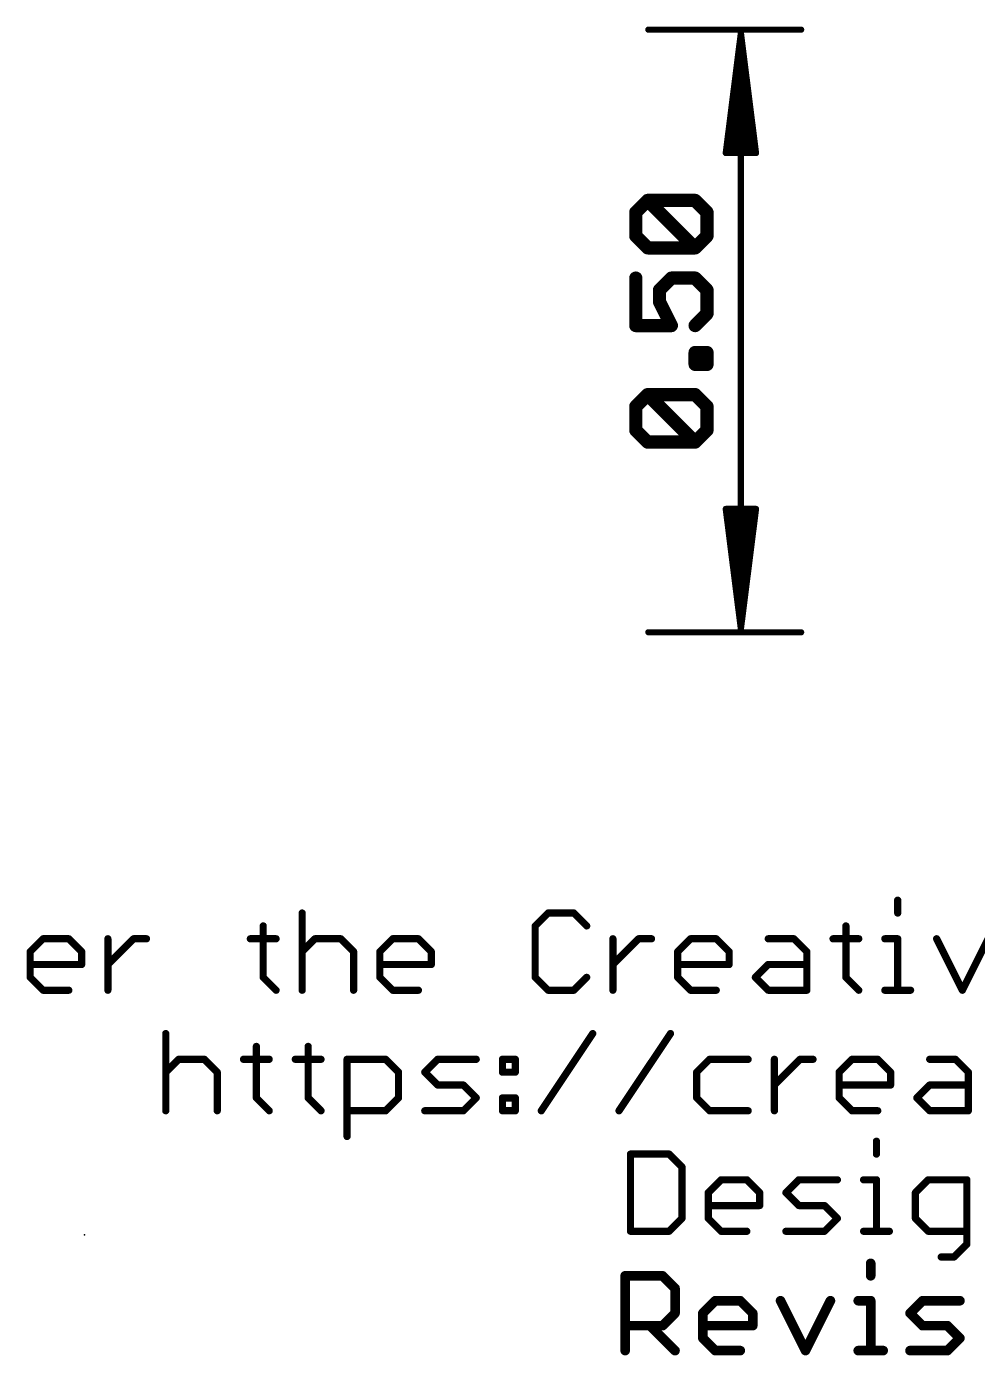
# Model space of a CAD drawing. Extents: x -42 to 65, y -18 to 21.
# Drawn here: x -22.67 to -2.64, y -15.24 to 12.76 of the extents above; entities that cross this region are included whole.
import ezdxf

# ---------------------------------------------------------------- set-up
doc = ezdxf.new("R2010")
doc.units = 0
for name, color, linetype in [('23', 53, 'CONTINUOUS'), ('47', 253, 'CONTINUOUS'), ('51', 53, 'CONTINUOUS')]:
    doc.layers.add(name, color=color, linetype=linetype)

msp = doc.modelspace()

# ---------------------------------------------------------------- linework, layer by layer
at = {"layer": '23'}
msp.add_point((-21.4516, -12.7), dxfattribs=at)
at = {"layer": '47'}
for points, const_width in [([(-6.35, 12.7), (-9.57, 12.7)], 0.13), ([(-7.62, 12.635), (-7.9392, 10.1)], 0.13), ([(-7.62, 12.635), (-7.88, 10.1)], 0.13), ([(-7.62, 12.635), (-7.75, 10.1)], 0.13), ([(-7.62, 0.065), (-7.62, 12.635)], 0.13), ([(-7.3008, 10.1), (-7.62, 12.635)], 0.13), ([(-7.49, 10.1), (-7.62, 12.635)], 0.13), ([(-7.36, 10.1), (-7.62, 12.635)], 0.13), ([(-7.9392, 10.1), (-7.3008, 10.1)], 0.13), ([(-9.8341, 8.8511), (-9.5841, 9.1011)], 0.2794), ([(-9.8341, 8.3512), (-9.8341, 8.8511)], 0.2794), ([(-9.5841, 9.1011), (-8.5842, 9.1011)], 0.2794), ([(-8.5842, 8.1012), (-9.5841, 9.1011)], 0.2794), ([(-8.5842, 9.1011), (-8.3342, 8.8511)], 0.2794), ([(-8.3342, 8.8511), (-8.3342, 8.3512)], 0.2794), ([(-9.5841, 8.1012), (-9.8341, 8.3512)], 0.2794), ([(-8.3342, 8.3512), (-8.5842, 8.1012)], 0.2794), ([(-8.5842, 8.1012), (-9.5841, 8.1012)], 0.2794), ([(-9.8341, 7.464), (-9.8341, 6.464)], 0.2794), ([(-9.3341, 7.214), (-9.0841, 7.464)], 0.2794), ([(-9.0841, 7.464), (-8.5842, 7.464)], 0.2794), ([(-8.5842, 7.464), (-8.3342, 7.214)], 0.2794), ([(-9.3341, 6.964), (-9.3341, 7.214)], 0.2794), ([(-8.3342, 7.214), (-8.3342, 6.714)], 0.2794), ([(-9.0841, 6.464), (-9.3341, 6.964)], 0.2794), ([(-8.3342, 6.714), (-8.5842, 6.464)], 0.2794), ([(-9.8341, 6.464), (-9.0841, 6.464)], 0.2794), ([(-8.5842, 5.6455), (-8.5842, 5.8954)], 0.2794), ([(-8.5842, 5.8954), (-8.3342, 5.8954)], 0.2794), ([(-8.3342, 5.8954), (-8.3342, 5.6455)], 0.2794), ([(-8.3342, 5.6455), (-8.5842, 5.6455)], 0.2794), ([(-9.8341, 4.7583), (-9.5841, 5.0082)], 0.2794), ([(-9.5841, 5.0082), (-8.5842, 5.0082)], 0.2794), ([(-8.5842, 4.0083), (-9.5841, 5.0082)], 0.2794), ([(-8.5842, 5.0082), (-8.3342, 4.7583)], 0.2794), ([(-9.8341, 4.2583), (-9.8341, 4.7583)], 0.2794), ([(-8.3342, 4.7583), (-8.3342, 4.2583)], 0.2794), ([(-9.5841, 4.0083), (-9.8341, 4.2583)], 0.2794), ([(-8.3342, 4.2583), (-8.5842, 4.0083)], 0.2794), ([(-8.5842, 4.0083), (-9.5841, 4.0083)], 0.2794), ([(-7.62, 0.065), (-7.9392, 2.6)], 0.13), ([(-7.9392, 2.6), (-7.3008, 2.6)], 0.13), ([(-7.62, 0.065), (-7.88, 2.6)], 0.13), ([(-7.62, 0.065), (-7.75, 2.6)], 0.13), ([(-7.3008, 2.6), (-7.62, 0.065)], 0.13), ([(-7.49, 2.6), (-7.62, 0.065)], 0.13), ([(-7.36, 2.6), (-7.62, 0.065)], 0.13), ([(-6.35, 0), (-9.57, 0)], 0.13)]:
    msp.add_lwpolyline(points, dxfattribs=dict(at, const_width=const_width))
for points, const_width in [([(-9.57, 12.7325, 1), (-9.57, 12.6675)], 0.065), ([(-7.5875, 12.635, 1), (-7.6525, 12.635)], 0.065), ([(-7.5878, 12.6391, 1), (-7.6522, 12.6309)], 0.065), ([(-7.5875, 12.6333, 1), (-7.6525, 12.6367)], 0.065), ([(-7.5875, 12.6367, 1), (-7.6525, 12.6333)], 0.065), ([(-7.5877, 12.6383, 1), (-7.6523, 12.6317)], 0.065), ([(-7.5877, 12.6317, 1), (-7.6523, 12.6383)], 0.065), ([(-7.5878, 12.6309, 1), (-7.6522, 12.6391)], 0.065), ([(-6.35, 12.6675, 1), (-6.35, 12.7325)], 0.065), ([(-7.9715, 10.1041, 1), (-7.907, 10.0959)], 0.065), ([(-7.9392, 10.1325, 1), (-7.9392, 10.0675)], 0.065), ([(-7.9123, 10.1033, 1), (-7.8477, 10.0967)], 0.065), ([(-7.7825, 10.1017, 1), (-7.7175, 10.0983)], 0.065), ([(-7.5225, 10.0983, 1), (-7.4575, 10.1017)], 0.065), ([(-7.3923, 10.0967, 1), (-7.3277, 10.1033)], 0.065), ([(-7.333, 10.0959, 1), (-7.2685, 10.1041)], 0.065), ([(-7.3008, 10.0675, 1), (-7.3008, 10.1325)], 0.065), ([(-9.7642, 8.8511, 1), (-9.9039, 8.8511)], 0.1397), ([(-9.8835, 8.9005, 1), (-9.7847, 8.8017)], 0.1397), ([(-9.5841, 9.171, 1), (-9.5841, 9.0313)], 0.1397), ([(-9.5347, 9.1505, 1), (-9.6335, 9.0517)], 0.1397), ([(-9.5347, 9.0517, 1), (-9.6335, 9.1505)], 0.1397), ([(-8.5348, 9.1505, 1), (-8.6336, 9.0517)], 0.1397), ([(-8.5842, 9.0313, 1), (-8.5842, 9.171)], 0.1397), ([(-8.2644, 8.8511, 1), (-8.4041, 8.8511)], 0.1397), ([(-8.3836, 8.8017, 1), (-8.2848, 8.9005)], 0.1397), ([(-9.7847, 8.4006, 1), (-9.8835, 8.3018)], 0.1397), ([(-9.9039, 8.3512, 1), (-9.7642, 8.3512)], 0.1397), ([(-8.4041, 8.3512, 1), (-8.2644, 8.3512)], 0.1397), ([(-8.2848, 8.3018, 1), (-8.3836, 8.4006)], 0.1397), ([(-9.5841, 8.1711, 1), (-9.5841, 8.0313)], 0.1397), ([(-9.6335, 8.0518, 1), (-9.5347, 8.1506)], 0.1397), ([(-8.6336, 8.1506, 1), (-8.5348, 8.0518)], 0.1397), ([(-8.6336, 8.0518, 1), (-8.5348, 8.1506)], 0.1397), ([(-8.5842, 8.0313, 1), (-8.5842, 8.1711)], 0.1397), ([(-9.7642, 7.464, 1), (-9.9039, 7.464)], 0.1397), ([(-9.0841, 7.5338, 1), (-9.0841, 7.3941)], 0.1397), ([(-9.0347, 7.4146, 1), (-9.1335, 7.5134)], 0.1397), ([(-8.5348, 7.5134, 1), (-8.6336, 7.4146)], 0.1397), ([(-8.5842, 7.3941, 1), (-8.5842, 7.5338)], 0.1397), ([(-9.2643, 7.214, 1), (-9.404, 7.214)], 0.1397), ([(-9.3835, 7.2634, 1), (-9.2847, 7.1646)], 0.1397), ([(-8.2644, 7.214, 1), (-8.4041, 7.214)], 0.1397), ([(-8.3836, 7.1646, 1), (-8.2848, 7.2634)], 0.1397), ([(-9.404, 6.964, 1), (-9.2643, 6.964)], 0.1397), ([(-9.2716, 6.9952, 1), (-9.3966, 6.9328)], 0.1397), ([(-8.4041, 6.714, 1), (-8.2644, 6.714)], 0.1397), ([(-8.2848, 6.6646, 1), (-8.3836, 6.7634)], 0.1397), ([(-9.8341, 6.5339, 1), (-9.8341, 6.3942)], 0.1397), ([(-9.9039, 6.464, 1), (-9.7642, 6.464)], 0.1397), ([(-9.1466, 6.4328, 1), (-9.0217, 6.4953)], 0.1397), ([(-9.0841, 6.3942, 1), (-9.0841, 6.5339)], 0.1397), ([(-8.6336, 6.5134, 1), (-8.5348, 6.4147)], 0.1397), ([(-8.5842, 5.9653, 1), (-8.5842, 5.8256)], 0.1397), ([(-8.5143, 5.8954, 1), (-8.654, 5.8954)], 0.1397), ([(-8.2644, 5.8954, 1), (-8.4041, 5.8954)], 0.1397), ([(-8.3342, 5.8256, 1), (-8.3342, 5.9653)], 0.1397), ([(-8.5842, 5.7153, 1), (-8.5842, 5.5756)], 0.1397), ([(-8.654, 5.6455, 1), (-8.5143, 5.6455)], 0.1397), ([(-8.4041, 5.6455, 1), (-8.2644, 5.6455)], 0.1397), ([(-8.3342, 5.5756, 1), (-8.3342, 5.7153)], 0.1397), ([(-9.5841, 5.0781, 1), (-9.5841, 4.9384)], 0.1397), ([(-9.5347, 5.0576, 1), (-9.6335, 4.9588)], 0.1397), ([(-9.5347, 4.9588, 1), (-9.6335, 5.0576)], 0.1397), ([(-8.5348, 5.0576, 1), (-8.6336, 4.9588)], 0.1397), ([(-8.5842, 4.9384, 1), (-8.5842, 5.0781)], 0.1397), ([(-9.7642, 4.7583, 1), (-9.9039, 4.7583)], 0.1397), ([(-9.8835, 4.8076, 1), (-9.7847, 4.7089)], 0.1397), ([(-8.2644, 4.7583, 1), (-8.4041, 4.7583)], 0.1397), ([(-8.3836, 4.7089, 1), (-8.2848, 4.8076)], 0.1397), ([(-9.7847, 4.3077, 1), (-9.8835, 4.2089)], 0.1397), ([(-9.9039, 4.2583, 1), (-9.7642, 4.2583)], 0.1397), ([(-8.4041, 4.2583, 1), (-8.2644, 4.2583)], 0.1397), ([(-8.2848, 4.2089, 1), (-8.3836, 4.3077)], 0.1397), ([(-9.5841, 4.0782, 1), (-9.5841, 3.9385)], 0.1397), ([(-9.6335, 3.9589, 1), (-9.5347, 4.0577)], 0.1397), ([(-8.6336, 4.0577, 1), (-8.5348, 3.9589)], 0.1397), ([(-8.6336, 3.9589, 1), (-8.5348, 4.0577)], 0.1397), ([(-8.5842, 3.9385, 1), (-8.5842, 4.0782)], 0.1397), ([(-7.907, 2.6041, 1), (-7.9715, 2.5959)], 0.065), ([(-7.9392, 2.6325, 1), (-7.9392, 2.5675)], 0.065), ([(-7.8477, 2.6033, 1), (-7.9123, 2.5967)], 0.065), ([(-7.7175, 2.6017, 1), (-7.7825, 2.5983)], 0.065), ([(-7.4575, 2.5983, 1), (-7.5225, 2.6017)], 0.065), ([(-7.3277, 2.5967, 1), (-7.3923, 2.6033)], 0.065), ([(-7.2685, 2.5959, 1), (-7.333, 2.6041)], 0.065), ([(-7.3008, 2.5675, 1), (-7.3008, 2.6325)], 0.065), ([(-9.57, 0.0325, 1), (-9.57, -0.0325)], 0.065), ([(-7.6522, 0.0691, 1), (-7.5878, 0.0609)], 0.065), ([(-7.6523, 0.0683, 1), (-7.5877, 0.0617)], 0.065), ([(-7.6525, 0.0633, 1), (-7.5875, 0.0667)], 0.065), ([(-7.6525, 0.0667, 1), (-7.5875, 0.0633)], 0.065), ([(-7.6525, 0.065, 1), (-7.5875, 0.065)], 0.065), ([(-7.6523, 0.0617, 1), (-7.5877, 0.0683)], 0.065), ([(-7.6522, 0.0609, 1), (-7.5878, 0.0691)], 0.065), ([(-6.35, -0.0325, 1), (-6.35, 0.0325)], 0.065)]:
    msp.add_lwpolyline(points, format="xyb", dxfattribs=dict(at, const_width=const_width))
at = {"layer": '51'}
for points, const_width in [([(-4.3154, -5.6456), (-4.3154, -5.9168)], 0.1524), ([(-16.8652, -5.9168), (-16.8652, -7.5438)], 0.1524), ([(-11.6826, -5.9168), (-11.9537, -6.188)], 0.1524), ([(-11.1402, -5.9168), (-11.6826, -5.9168)], 0.1524), ([(-10.8691, -6.188), (-11.1402, -5.9168)], 0.1524), ([(-17.6855, -6.188), (-17.6855, -7.2726)], 0.1524), ([(-11.9537, -6.188), (-11.9537, -7.2726)], 0.1524), ([(-5.4068, -6.188), (-5.4068, -7.2726)], 0.1524), ([(-22.5952, -6.7303), (-22.3241, -6.4591)], 0.1524), ([(-22.3241, -6.4591), (-21.7817, -6.4591)], 0.1524), ([(-21.7817, -6.4591), (-21.5106, -6.7303)], 0.1524), ([(-20.9581, -7.5438), (-20.9581, -6.4591)], 0.1524), ([(-20.9581, -7.0015), (-20.4157, -6.4591)], 0.1524), ([(-20.4157, -6.4591), (-20.1446, -6.4591)], 0.1524), ([(-17.9566, -6.4591), (-17.4143, -6.4591)], 0.1524), ([(-16.8652, -6.7303), (-16.594, -6.4591)], 0.1524), ([(-16.594, -6.4591), (-16.0517, -6.4591)], 0.1524), ([(-16.0517, -6.4591), (-15.7805, -6.7303)], 0.1524), ([(-15.228, -6.7303), (-14.9569, -6.4591)], 0.1524), ([(-14.9569, -6.4591), (-14.4145, -6.4591)], 0.1524), ([(-14.4145, -6.4591), (-14.1434, -6.7303)], 0.1524), ([(-10.3166, -7.5438), (-10.3166, -6.4591)], 0.1524), ([(-10.3166, -7.0015), (-9.7742, -6.4591)], 0.1524), ([(-9.7742, -6.4591), (-9.5031, -6.4591)], 0.1524), ([(-8.9523, -6.7303), (-8.6811, -6.4591)], 0.1524), ([(-8.6811, -6.4591), (-8.1388, -6.4591)], 0.1524), ([(-8.1388, -6.4591), (-7.8676, -6.7303)], 0.1524), ([(-7.0439, -6.4591), (-6.5016, -6.4591)], 0.1524), ([(-6.5016, -6.4591), (-6.2304, -6.7303)], 0.1524), ([(-5.678, -6.4591), (-5.1356, -6.4591)], 0.1524), ([(-4.5865, -6.4591), (-4.3154, -6.4591)], 0.1524), ([(-4.3154, -6.4591), (-4.3154, -7.5438)], 0.1524), ([(-3.4951, -6.4591), (-2.9527, -7.5438)], 0.1524), ([(-2.9527, -7.5438), (-2.4104, -6.4591)], 0.1524), ([(-22.5952, -7.2726), (-22.5952, -6.7303)], 0.1524), ([(-21.5106, -6.7303), (-21.5106, -7.0015)], 0.1524), ([(-15.7805, -6.7303), (-15.7805, -7.5438)], 0.1524), ([(-15.228, -7.2726), (-15.228, -6.7303)], 0.1524), ([(-14.1434, -6.7303), (-14.1434, -7.0015)], 0.1524), ([(-8.9523, -7.2726), (-8.9523, -6.7303)], 0.1524), ([(-7.8676, -6.7303), (-7.8676, -7.0015)], 0.1524), ([(-6.2304, -6.7303), (-6.2304, -7.5438)], 0.1524), ([(-21.5106, -7.0015), (-22.5952, -7.0015)], 0.1524), ([(-14.1434, -7.0015), (-15.228, -7.0015)], 0.1524), ([(-7.8676, -7.0015), (-8.9523, -7.0015)], 0.1524), ([(-7.3151, -7.2726), (-7.0439, -7.0015)], 0.1524), ([(-7.0439, -7.0015), (-6.2304, -7.0015)], 0.1524), ([(-22.3241, -7.5438), (-22.5952, -7.2726)], 0.1524), ([(-17.6855, -7.2726), (-17.4143, -7.5438)], 0.1524), ([(-14.9569, -7.5438), (-15.228, -7.2726)], 0.1524), ([(-11.9537, -7.2726), (-11.6826, -7.5438)], 0.1524), ([(-11.1402, -7.5438), (-10.8691, -7.2726)], 0.1524), ([(-8.6811, -7.5438), (-8.9523, -7.2726)], 0.1524), ([(-7.0439, -7.5438), (-7.3151, -7.2726)], 0.1524), ([(-5.4068, -7.2726), (-5.1356, -7.5438)], 0.1524), ([(-21.7817, -7.5438), (-22.3241, -7.5438)], 0.1524), ([(-14.4145, -7.5438), (-14.9569, -7.5438)], 0.1524), ([(-11.6826, -7.5438), (-11.1402, -7.5438)], 0.1524), ([(-8.1388, -7.5438), (-8.6811, -7.5438)], 0.1524), ([(-6.2304, -7.5438), (-7.0439, -7.5438)], 0.1524), ([(-4.5865, -7.5438), (-4.0442, -7.5438)], 0.1524), ([(-19.7382, -8.4568), (-19.7382, -10.0838)], 0.1524), ([(-11.8253, -10.0838), (-10.7407, -8.4568)], 0.1524), ([(-10.1882, -10.0838), (-9.1035, -8.4568)], 0.1524), ([(-17.8299, -8.728), (-17.8299, -9.8126)], 0.1524), ([(-16.7385, -8.728), (-16.7385, -9.8126)], 0.1524), ([(-19.7382, -9.2703), (-19.4671, -8.9991)], 0.1524), ([(-19.4671, -8.9991), (-18.9247, -8.9991)], 0.1524), ([(-18.9247, -8.9991), (-18.6536, -9.2703)], 0.1524), ([(-18.1011, -8.9991), (-17.5587, -8.9991)], 0.1524), ([(-17.0096, -8.9991), (-16.4673, -8.9991)], 0.1524), ([(-15.9182, -10.6261), (-15.9182, -8.9991)], 0.1524), ([(-15.9182, -8.9991), (-15.1047, -8.9991)], 0.1524), ([(-15.1047, -8.9991), (-14.8335, -9.2703)], 0.1524), ([(-14.281, -9.2703), (-14.0099, -8.9991)], 0.1524), ([(-14.0099, -8.9991), (-13.1964, -8.9991)], 0.1524), ([(-12.6439, -8.9991), (-12.3727, -8.9991)], 0.1524), ([(-12.6439, -9.2703), (-12.6439, -8.9991)], 0.1524), ([(-12.3727, -8.9991), (-12.3727, -9.2703)], 0.1524), ([(-8.2798, -8.9991), (-8.551, -9.2703)], 0.1524), ([(-7.4663, -8.9991), (-8.2798, -8.9991)], 0.1524), ([(-6.9138, -10.0838), (-6.9138, -8.9991)], 0.1524), ([(-6.9138, -9.5415), (-6.3715, -8.9991)], 0.1524), ([(-6.3715, -8.9991), (-6.1003, -8.9991)], 0.1524), ([(-5.5495, -9.2703), (-5.2784, -8.9991)], 0.1524), ([(-5.2784, -8.9991), (-4.7361, -8.9991)], 0.1524), ([(-4.7361, -8.9991), (-4.4649, -9.2703)], 0.1524), ([(-3.6412, -8.9991), (-3.0989, -8.9991)], 0.1524), ([(-3.0989, -8.9991), (-2.8277, -9.2703)], 0.1524), ([(-18.6536, -9.2703), (-18.6536, -10.0838)], 0.1524), ([(-14.8335, -9.2703), (-14.8335, -9.8126)], 0.1524), ([(-14.0099, -9.5415), (-14.281, -9.2703)], 0.1524), ([(-12.3727, -9.2703), (-12.6439, -9.2703)], 0.1524), ([(-8.551, -9.2703), (-8.551, -9.8126)], 0.1524), ([(-5.5495, -9.8126), (-5.5495, -9.2703)], 0.1524), ([(-4.4649, -9.2703), (-4.4649, -9.5415)], 0.1524), ([(-2.8277, -9.2703), (-2.8277, -10.0838)], 0.1524), ([(-13.4676, -9.5415), (-14.0099, -9.5415)], 0.1524), ([(-13.1964, -9.8126), (-13.4676, -9.5415)], 0.1524), ([(-4.4649, -9.5415), (-5.5495, -9.5415)], 0.1524), ([(-3.9124, -9.8126), (-3.6412, -9.5415)], 0.1524), ([(-3.6412, -9.5415), (-2.8277, -9.5415)], 0.1524), ([(-17.8299, -9.8126), (-17.5587, -10.0838)], 0.1524), ([(-16.7385, -9.8126), (-16.4673, -10.0838)], 0.1524), ([(-14.8335, -9.8126), (-15.1047, -10.0838)], 0.1524), ([(-13.4676, -10.0838), (-13.1964, -9.8126)], 0.1524), ([(-12.6439, -9.8126), (-12.3727, -9.8126)], 0.1524), ([(-12.6439, -10.0838), (-12.6439, -9.8126)], 0.1524), ([(-12.3727, -9.8126), (-12.3727, -10.0838)], 0.1524), ([(-8.551, -9.8126), (-8.2798, -10.0838)], 0.1524), ([(-5.2784, -10.0838), (-5.5495, -9.8126)], 0.1524), ([(-3.6412, -10.0838), (-3.9124, -9.8126)], 0.1524), ([(-15.1047, -10.0838), (-15.9182, -10.0838)], 0.1524), ([(-14.281, -10.0838), (-13.4676, -10.0838)], 0.1524), ([(-12.3727, -10.0838), (-12.6439, -10.0838)], 0.1524), ([(-8.2798, -10.0838), (-7.4663, -10.0838)], 0.1524), ([(-4.7361, -10.0838), (-5.2784, -10.0838)], 0.1524), ([(-2.8277, -10.0838), (-3.6412, -10.0838)], 0.1524), ([(-9.9454, -10.9968), (-9.9454, -12.6238)], 0.1524), ([(-9.1319, -10.9968), (-9.9454, -10.9968)], 0.1524), ([(-8.8607, -11.268), (-9.1319, -10.9968)], 0.1524), ([(-4.7628, -10.7256), (-4.7628, -10.9968)], 0.1524), ([(-8.8607, -12.3526), (-8.8607, -11.268)], 0.1524), ([(-8.3082, -11.8103), (-8.0371, -11.5391)], 0.1524), ([(-8.0371, -11.5391), (-7.4947, -11.5391)], 0.1524), ([(-7.4947, -11.5391), (-7.2236, -11.8103)], 0.1524), ([(-6.6711, -11.8103), (-6.3999, -11.5391)], 0.1524), ([(-6.3999, -11.5391), (-5.5864, -11.5391)], 0.1524), ([(-5.0339, -11.5391), (-4.7628, -11.5391)], 0.1524), ([(-4.7628, -11.5391), (-4.7628, -12.6238)], 0.1524), ([(-3.6713, -11.5391), (-3.9425, -11.8103)], 0.1524), ([(-2.8578, -11.5391), (-3.6713, -11.5391)], 0.1524), ([(-2.8578, -12.895), (-2.8578, -11.5391)], 0.1524), ([(-8.3082, -12.3526), (-8.3082, -11.8103)], 0.1524), ([(-7.2236, -11.8103), (-7.2236, -12.0815)], 0.1524), ([(-6.3999, -12.0815), (-6.6711, -11.8103)], 0.1524), ([(-3.9425, -11.8103), (-3.9425, -12.3526)], 0.1524), ([(-7.2236, -12.0815), (-8.3082, -12.0815)], 0.1524), ([(-5.8576, -12.0815), (-6.3999, -12.0815)], 0.1524), ([(-5.5864, -12.3526), (-5.8576, -12.0815)], 0.1524), ([(-9.1319, -12.6238), (-8.8607, -12.3526)], 0.1524), ([(-8.0371, -12.6238), (-8.3082, -12.3526)], 0.1524), ([(-5.8576, -12.6238), (-5.5864, -12.3526)], 0.1524), ([(-3.9425, -12.3526), (-3.6713, -12.6238)], 0.1524), ([(-9.9454, -12.6238), (-9.1319, -12.6238)], 0.1524), ([(-7.4947, -12.6238), (-8.0371, -12.6238)], 0.1524), ([(-6.6711, -12.6238), (-5.8576, -12.6238)], 0.1524), ([(-5.0339, -12.6238), (-4.4916, -12.6238)], 0.1524), ([(-3.6713, -12.6238), (-2.8578, -12.6238)], 0.1524), ([(-3.129, -13.1661), (-2.8578, -12.895)], 0.1524), ([(-3.4002, -13.1661), (-3.129, -13.1661)], 0.1524), ([(-4.8842, -13.2996), (-4.8842, -13.5623)], 0.2032), ([(-10.0584, -15.1384), (-10.0584, -13.5623)], 0.2032), ([(-10.0584, -13.5623), (-9.2703, -13.5623)], 0.2032), ([(-9.2703, -13.5623), (-9.0076, -13.8249)], 0.2032), ([(-9.0076, -13.8249), (-9.0076, -14.3503)], 0.2032), ([(-8.4212, -14.3503), (-8.1586, -14.0876)], 0.2032), ([(-8.1586, -14.0876), (-7.6332, -14.0876)], 0.2032), ([(-7.6332, -14.0876), (-7.3705, -14.3503)], 0.2032), ([(-6.7841, -14.0876), (-6.2587, -15.1384)], 0.2032), ([(-6.2587, -15.1384), (-5.7333, -14.0876)], 0.2032), ([(-5.1469, -14.0876), (-4.8842, -14.0876)], 0.2032), ([(-4.8842, -14.0876), (-4.8842, -15.1384)], 0.2032), ([(-4.0555, -14.3503), (-3.7928, -14.0876)], 0.2032), ([(-3.7928, -14.0876), (-3.0047, -14.0876)], 0.2032), ([(-9.0076, -14.3503), (-9.2703, -14.613)], 0.2032), ([(-8.4212, -14.8757), (-8.4212, -14.3503)], 0.2032), ([(-7.3705, -14.3503), (-7.3705, -14.613)], 0.2032), ([(-3.7928, -14.613), (-4.0555, -14.3503)], 0.2032), ([(-9.2703, -14.613), (-10.0584, -14.613)], 0.2032), ([(-9.533, -14.613), (-9.0076, -15.1384)], 0.2032), ([(-7.3705, -14.613), (-8.4212, -14.613)], 0.2032), ([(-3.2674, -14.613), (-3.7928, -14.613)], 0.2032), ([(-3.0047, -14.8757), (-3.2674, -14.613)], 0.2032), ([(-8.1586, -15.1384), (-8.4212, -14.8757)], 0.2032), ([(-3.2674, -15.1384), (-3.0047, -14.8757)], 0.2032), ([(-7.6332, -15.1384), (-8.1586, -15.1384)], 0.2032), ([(-5.1469, -15.1384), (-4.6216, -15.1384)], 0.2032), ([(-4.0555, -15.1384), (-3.2674, -15.1384)], 0.2032)]:
    msp.add_lwpolyline(points, dxfattribs=dict(at, const_width=const_width))
for points, const_width in [([(-4.2773, -5.6456, 1), (-4.3535, -5.6456)], 0.0762), ([(-16.8271, -5.9168, 1), (-16.9033, -5.9168)], 0.0762), ([(-11.6826, -5.8787, 1), (-11.6826, -5.9549)], 0.0762), ([(-11.6556, -5.9438, 1), (-11.7095, -5.8899)], 0.0762), ([(-11.1133, -5.8899, 1), (-11.1672, -5.9438)], 0.0762), ([(-11.1402, -5.9549, 1), (-11.1402, -5.8787)], 0.0762), ([(-4.3535, -5.9168, 1), (-4.2773, -5.9168)], 0.0762), ([(-17.6474, -6.188, 1), (-17.7236, -6.188)], 0.0762), ([(-11.9807, -6.161, 1), (-11.9268, -6.2149)], 0.0762), ([(-11.9156, -6.188, 1), (-11.9918, -6.188)], 0.0762), ([(-10.896, -6.2149, 1), (-10.8421, -6.161)], 0.0762), ([(-5.3687, -6.188, 1), (-5.4449, -6.188)], 0.0762), ([(-22.3241, -6.421, 1), (-22.3241, -6.4972)], 0.0762), ([(-22.2971, -6.4861, 1), (-22.351, -6.4322)], 0.0762), ([(-21.7548, -6.4322, 1), (-21.8087, -6.4861)], 0.0762), ([(-21.7817, -6.4972, 1), (-21.7817, -6.421)], 0.0762), ([(-20.92, -6.4591, 1), (-20.9962, -6.4591)], 0.0762), ([(-20.4157, -6.421, 1), (-20.4157, -6.4972)], 0.0762), ([(-20.3888, -6.4861, 1), (-20.4427, -6.4322)], 0.0762), ([(-20.1446, -6.4972, 1), (-20.1446, -6.421)], 0.0762), ([(-17.9566, -6.421, 1), (-17.9566, -6.4972)], 0.0762), ([(-17.4143, -6.4972, 1), (-17.4143, -6.421)], 0.0762), ([(-16.594, -6.421, 1), (-16.594, -6.4972)], 0.0762), ([(-16.5671, -6.4861, 1), (-16.621, -6.4322)], 0.0762), ([(-16.0247, -6.4322, 1), (-16.0786, -6.4861)], 0.0762), ([(-16.0517, -6.4972, 1), (-16.0517, -6.421)], 0.0762), ([(-14.9569, -6.421, 1), (-14.9569, -6.4972)], 0.0762), ([(-14.9299, -6.4861, 1), (-14.9838, -6.4322)], 0.0762), ([(-14.3876, -6.4322, 1), (-14.4415, -6.4861)], 0.0762), ([(-14.4145, -6.4972, 1), (-14.4145, -6.421)], 0.0762), ([(-10.2785, -6.4591, 1), (-10.3547, -6.4591)], 0.0762), ([(-9.7742, -6.421, 1), (-9.7742, -6.4972)], 0.0762), ([(-9.7473, -6.4861, 1), (-9.8012, -6.4322)], 0.0762), ([(-9.5031, -6.4972, 1), (-9.5031, -6.421)], 0.0762), ([(-8.6811, -6.421, 1), (-8.6811, -6.4972)], 0.0762), ([(-8.6542, -6.4861, 1), (-8.708, -6.4322)], 0.0762), ([(-8.1118, -6.4322, 1), (-8.1657, -6.4861)], 0.0762), ([(-8.1388, -6.4972, 1), (-8.1388, -6.421)], 0.0762), ([(-7.0439, -6.421, 1), (-7.0439, -6.4972)], 0.0762), ([(-6.4747, -6.4322, 1), (-6.5286, -6.4861)], 0.0762), ([(-6.5016, -6.4972, 1), (-6.5016, -6.421)], 0.0762), ([(-5.678, -6.421, 1), (-5.678, -6.4972)], 0.0762), ([(-5.1356, -6.4972, 1), (-5.1356, -6.421)], 0.0762), ([(-4.5865, -6.421, 1), (-4.5865, -6.4972)], 0.0762), ([(-4.2773, -6.4591, 1), (-4.3535, -6.4591)], 0.0762), ([(-4.3154, -6.4972, 1), (-4.3154, -6.421)], 0.0762), ([(-3.461, -6.4421, 1), (-3.5292, -6.4762)], 0.0762), ([(-22.5571, -6.7303, 1), (-22.6333, -6.7303)], 0.0762), ([(-22.6222, -6.7034, 1), (-22.5683, -6.7572)], 0.0762), ([(-21.4725, -6.7303, 1), (-21.5487, -6.7303)], 0.0762), ([(-21.5375, -6.7572, 1), (-21.4836, -6.7034)], 0.0762), ([(-16.8921, -6.7034, 1), (-16.8382, -6.7572)], 0.0762), ([(-15.7424, -6.7303, 1), (-15.8186, -6.7303)], 0.0762), ([(-15.8075, -6.7572, 1), (-15.7536, -6.7034)], 0.0762), ([(-15.1899, -6.7303, 1), (-15.2661, -6.7303)], 0.0762), ([(-15.255, -6.7034, 1), (-15.2011, -6.7572)], 0.0762), ([(-14.1053, -6.7303, 1), (-14.1815, -6.7303)], 0.0762), ([(-14.1703, -6.7572, 1), (-14.1164, -6.7034)], 0.0762), ([(-8.9142, -6.7303, 1), (-8.9904, -6.7303)], 0.0762), ([(-8.9792, -6.7034, 1), (-8.9253, -6.7572)], 0.0762), ([(-7.8295, -6.7303, 1), (-7.9057, -6.7303)], 0.0762), ([(-7.8945, -6.7572, 1), (-7.8407, -6.7034)], 0.0762), ([(-6.1923, -6.7303, 1), (-6.2685, -6.7303)], 0.0762), ([(-6.2574, -6.7572, 1), (-6.2035, -6.7034)], 0.0762), ([(-22.5952, -6.9634, 1), (-22.5952, -7.0396)], 0.0762), ([(-21.5487, -7.0015, 1), (-21.4725, -7.0015)], 0.0762), ([(-21.5106, -7.0396, 1), (-21.5106, -6.9634)], 0.0762), ([(-20.985, -6.9745, 1), (-20.9311, -7.0284)], 0.0762), ([(-15.228, -6.9634, 1), (-15.228, -7.0396)], 0.0762), ([(-14.1815, -7.0015, 1), (-14.1053, -7.0015)], 0.0762), ([(-14.1434, -7.0396, 1), (-14.1434, -6.9634)], 0.0762), ([(-10.3435, -6.9745, 1), (-10.2896, -7.0284)], 0.0762), ([(-8.9523, -6.9634, 1), (-8.9523, -7.0396)], 0.0762), ([(-7.9057, -7.0015, 1), (-7.8295, -7.0015)], 0.0762), ([(-7.8676, -7.0396, 1), (-7.8676, -6.9634)], 0.0762), ([(-7.0439, -6.9634, 1), (-7.0439, -7.0396)], 0.0762), ([(-7.017, -7.0284, 1), (-7.0709, -6.9745)], 0.0762), ([(-6.2304, -7.0396, 1), (-6.2304, -6.9634)], 0.0762), ([(-22.5683, -7.2457, 1), (-22.6222, -7.2996)], 0.0762), ([(-22.6333, -7.2726, 1), (-22.5571, -7.2726)], 0.0762), ([(-17.6585, -7.2457, 1), (-17.7124, -7.2996)], 0.0762), ([(-17.7236, -7.2726, 1), (-17.6474, -7.2726)], 0.0762), ([(-15.2011, -7.2457, 1), (-15.255, -7.2996)], 0.0762), ([(-15.2661, -7.2726, 1), (-15.1899, -7.2726)], 0.0762), ([(-11.9268, -7.2457, 1), (-11.9807, -7.2996)], 0.0762), ([(-11.9918, -7.2726, 1), (-11.9156, -7.2726)], 0.0762), ([(-10.8421, -7.2996, 1), (-10.896, -7.2457)], 0.0762), ([(-8.9253, -7.2457, 1), (-8.9792, -7.2996)], 0.0762), ([(-8.9904, -7.2726, 1), (-8.9142, -7.2726)], 0.0762), ([(-7.2882, -7.2457, 1), (-7.342, -7.2996)], 0.0762), ([(-7.342, -7.2457, 1), (-7.2882, -7.2996)], 0.0762), ([(-5.3798, -7.2457, 1), (-5.4337, -7.2996)], 0.0762), ([(-5.4449, -7.2726, 1), (-5.3687, -7.2726)], 0.0762), ([(-22.3241, -7.5057, 1), (-22.3241, -7.5819)], 0.0762), ([(-22.351, -7.5707, 1), (-22.2971, -7.5169)], 0.0762), ([(-21.7817, -7.5819, 1), (-21.7817, -7.5057)], 0.0762), ([(-20.9962, -7.5438, 1), (-20.92, -7.5438)], 0.0762), ([(-17.4412, -7.5707, 1), (-17.3874, -7.5169)], 0.0762), ([(-16.9033, -7.5438, 1), (-16.8271, -7.5438)], 0.0762), ([(-15.8186, -7.5438, 1), (-15.7424, -7.5438)], 0.0762), ([(-14.9569, -7.5057, 1), (-14.9569, -7.5819)], 0.0762), ([(-14.9838, -7.5707, 1), (-14.9299, -7.5169)], 0.0762), ([(-14.4145, -7.5819, 1), (-14.4145, -7.5057)], 0.0762), ([(-11.6826, -7.5057, 1), (-11.6826, -7.5819)], 0.0762), ([(-11.7095, -7.5707, 1), (-11.6556, -7.5169)], 0.0762), ([(-11.1672, -7.5169, 1), (-11.1133, -7.5707)], 0.0762), ([(-11.1402, -7.5819, 1), (-11.1402, -7.5057)], 0.0762), ([(-10.3547, -7.5438, 1), (-10.2785, -7.5438)], 0.0762), ([(-8.6811, -7.5057, 1), (-8.6811, -7.5819)], 0.0762), ([(-8.708, -7.5707, 1), (-8.6542, -7.5169)], 0.0762), ([(-8.1388, -7.5819, 1), (-8.1388, -7.5057)], 0.0762), ([(-7.0439, -7.5057, 1), (-7.0439, -7.5819)], 0.0762), ([(-7.0709, -7.5707, 1), (-7.017, -7.5169)], 0.0762), ([(-6.2685, -7.5438, 1), (-6.1923, -7.5438)], 0.0762), ([(-6.2304, -7.5819, 1), (-6.2304, -7.5057)], 0.0762), ([(-5.1626, -7.5707, 1), (-5.1087, -7.5169)], 0.0762), ([(-4.5865, -7.5057, 1), (-4.5865, -7.5819)], 0.0762), ([(-4.3535, -7.5438, 1), (-4.2773, -7.5438)], 0.0762), ([(-4.0442, -7.5819, 1), (-4.0442, -7.5057)], 0.0762), ([(-2.9868, -7.5268, 1), (-2.9187, -7.5608)], 0.0762), ([(-2.9868, -7.5608, 1), (-2.9187, -7.5268)], 0.0762), ([(-19.7001, -8.4568, 1), (-19.7763, -8.4568)], 0.0762), ([(-10.7089, -8.4779, 1), (-10.7724, -8.4357)], 0.0762), ([(-9.0718, -8.4779, 1), (-9.1352, -8.4357)], 0.0762), ([(-17.7918, -8.728, 1), (-17.868, -8.728)], 0.0762), ([(-16.7004, -8.728, 1), (-16.7766, -8.728)], 0.0762), ([(-19.4671, -8.961, 1), (-19.4671, -9.0372)], 0.0762), ([(-19.4401, -9.0261, 1), (-19.494, -8.9722)], 0.0762), ([(-18.8978, -8.9722, 1), (-18.9517, -9.0261)], 0.0762), ([(-18.9247, -9.0372, 1), (-18.9247, -8.961)], 0.0762), ([(-18.1011, -8.961, 1), (-18.1011, -9.0372)], 0.0762), ([(-17.5587, -9.0372, 1), (-17.5587, -8.961)], 0.0762), ([(-17.0096, -8.961, 1), (-17.0096, -9.0372)], 0.0762), ([(-16.4673, -9.0372, 1), (-16.4673, -8.961)], 0.0762), ([(-15.8801, -8.9991, 1), (-15.9563, -8.9991)], 0.0762), ([(-15.9182, -8.961, 1), (-15.9182, -9.0372)], 0.0762), ([(-15.0778, -8.9722, 1), (-15.1316, -9.0261)], 0.0762), ([(-15.1047, -9.0372, 1), (-15.1047, -8.961)], 0.0762), ([(-14.0099, -8.961, 1), (-14.0099, -9.0372)], 0.0762), ([(-13.9829, -9.0261, 1), (-14.0368, -8.9722)], 0.0762), ([(-13.1964, -9.0372, 1), (-13.1964, -8.961)], 0.0762), ([(-12.6439, -8.961, 1), (-12.6439, -9.0372)], 0.0762), ([(-12.6058, -8.9991, 1), (-12.682, -8.9991)], 0.0762), ([(-12.3346, -8.9991, 1), (-12.4108, -8.9991)], 0.0762), ([(-12.3727, -9.0372, 1), (-12.3727, -8.961)], 0.0762), ([(-8.2798, -8.961, 1), (-8.2798, -9.0372)], 0.0762), ([(-8.2529, -9.0261, 1), (-8.3068, -8.9722)], 0.0762), ([(-7.4663, -9.0372, 1), (-7.4663, -8.961)], 0.0762), ([(-6.8757, -8.9991, 1), (-6.9519, -8.9991)], 0.0762), ([(-6.3715, -8.961, 1), (-6.3715, -9.0372)], 0.0762), ([(-6.3446, -9.0261, 1), (-6.3985, -8.9722)], 0.0762), ([(-6.1003, -9.0372, 1), (-6.1003, -8.961)], 0.0762), ([(-5.2784, -8.961, 1), (-5.2784, -9.0372)], 0.0762), ([(-5.2514, -9.0261, 1), (-5.3053, -8.9722)], 0.0762), ([(-4.7091, -8.9722, 1), (-4.763, -9.0261)], 0.0762), ([(-4.7361, -9.0372, 1), (-4.7361, -8.961)], 0.0762), ([(-3.6412, -8.961, 1), (-3.6412, -9.0372)], 0.0762), ([(-3.072, -8.9722, 1), (-3.1258, -9.0261)], 0.0762), ([(-3.0989, -9.0372, 1), (-3.0989, -8.961)], 0.0762), ([(-19.7652, -9.2434, 1), (-19.7113, -9.2972)], 0.0762), ([(-18.6155, -9.2703, 1), (-18.6917, -9.2703)], 0.0762), ([(-18.6805, -9.2972, 1), (-18.6266, -9.2434)], 0.0762), ([(-14.7954, -9.2703, 1), (-14.8716, -9.2703)], 0.0762), ([(-14.8605, -9.2972, 1), (-14.8066, -9.2434)], 0.0762), ([(-14.2541, -9.2434, 1), (-14.308, -9.2972)], 0.0762), ([(-14.308, -9.2434, 1), (-14.2541, -9.2972)], 0.0762), ([(-12.6439, -9.2322, 1), (-12.6439, -9.3084)], 0.0762), ([(-12.682, -9.2703, 1), (-12.6058, -9.2703)], 0.0762), ([(-12.4108, -9.2703, 1), (-12.3346, -9.2703)], 0.0762), ([(-12.3727, -9.3084, 1), (-12.3727, -9.2322)], 0.0762), ([(-8.5129, -9.2703, 1), (-8.5891, -9.2703)], 0.0762), ([(-8.5779, -9.2434, 1), (-8.5241, -9.2972)], 0.0762), ([(-5.5114, -9.2703, 1), (-5.5876, -9.2703)], 0.0762), ([(-5.5765, -9.2434, 1), (-5.5226, -9.2972)], 0.0762), ([(-4.4268, -9.2703, 1), (-4.503, -9.2703)], 0.0762), ([(-4.4918, -9.2972, 1), (-4.4379, -9.2434)], 0.0762), ([(-2.7896, -9.2703, 1), (-2.8658, -9.2703)], 0.0762), ([(-2.8547, -9.2972, 1), (-2.8008, -9.2434)], 0.0762), ([(-14.0099, -9.5034, 1), (-14.0099, -9.5796)], 0.0762), ([(-14.0368, -9.5684, 1), (-13.9829, -9.5145)], 0.0762), ([(-13.4406, -9.5145, 1), (-13.4945, -9.5684)], 0.0762), ([(-13.4676, -9.5796, 1), (-13.4676, -9.5034)], 0.0762), ([(-6.9408, -9.5145, 1), (-6.8869, -9.5684)], 0.0762), ([(-5.5495, -9.5034, 1), (-5.5495, -9.5796)], 0.0762), ([(-4.503, -9.5415, 1), (-4.4268, -9.5415)], 0.0762), ([(-4.4649, -9.5796, 1), (-4.4649, -9.5034)], 0.0762), ([(-3.6412, -9.5034, 1), (-3.6412, -9.5796)], 0.0762), ([(-3.6143, -9.5684, 1), (-3.6682, -9.5145)], 0.0762), ([(-2.8277, -9.5796, 1), (-2.8277, -9.5034)], 0.0762), ([(-17.803, -9.7857, 1), (-17.8569, -9.8396)], 0.0762), ([(-17.868, -9.8126, 1), (-17.7918, -9.8126)], 0.0762), ([(-16.7115, -9.7857, 1), (-16.7654, -9.8396)], 0.0762), ([(-16.7766, -9.8126, 1), (-16.7004, -9.8126)], 0.0762), ([(-14.8716, -9.8126, 1), (-14.7954, -9.8126)], 0.0762), ([(-14.8066, -9.8396, 1), (-14.8605, -9.7857)], 0.0762), ([(-13.1694, -9.8396, 1), (-13.2233, -9.7857)], 0.0762), ([(-13.2233, -9.8396, 1), (-13.1694, -9.7857)], 0.0762), ([(-12.6439, -9.7745, 1), (-12.6439, -9.8507)], 0.0762), ([(-12.6058, -9.8126, 1), (-12.682, -9.8126)], 0.0762), ([(-12.3346, -9.8126, 1), (-12.4108, -9.8126)], 0.0762), ([(-12.3727, -9.8507, 1), (-12.3727, -9.7745)], 0.0762), ([(-8.5241, -9.7857, 1), (-8.5779, -9.8396)], 0.0762), ([(-8.5891, -9.8126, 1), (-8.5129, -9.8126)], 0.0762), ([(-5.5226, -9.7857, 1), (-5.5765, -9.8396)], 0.0762), ([(-5.5876, -9.8126, 1), (-5.5114, -9.8126)], 0.0762), ([(-3.8854, -9.7857, 1), (-3.9393, -9.8396)], 0.0762), ([(-3.9393, -9.7857, 1), (-3.8854, -9.8396)], 0.0762), ([(-19.7763, -10.0838, 1), (-19.7001, -10.0838)], 0.0762), ([(-18.6917, -10.0838, 1), (-18.6155, -10.0838)], 0.0762), ([(-17.5857, -10.1107, 1), (-17.5318, -10.0569)], 0.0762), ([(-16.4942, -10.1107, 1), (-16.4404, -10.0569)], 0.0762), ([(-15.9182, -10.0457, 1), (-15.9182, -10.1219)], 0.0762), ([(-15.1316, -10.0569, 1), (-15.0778, -10.1107)], 0.0762), ([(-15.1047, -10.1219, 1), (-15.1047, -10.0457)], 0.0762), ([(-14.281, -10.0457, 1), (-14.281, -10.1219)], 0.0762), ([(-13.4945, -10.0569, 1), (-13.4406, -10.1107)], 0.0762), ([(-13.4676, -10.1219, 1), (-13.4676, -10.0457)], 0.0762), ([(-12.6439, -10.0457, 1), (-12.6439, -10.1219)], 0.0762), ([(-12.682, -10.0838, 1), (-12.6058, -10.0838)], 0.0762), ([(-12.4108, -10.0838, 1), (-12.3346, -10.0838)], 0.0762), ([(-12.3727, -10.1219, 1), (-12.3727, -10.0457)], 0.0762), ([(-11.857, -10.0627, 1), (-11.7936, -10.1049)], 0.0762), ([(-10.2199, -10.0627, 1), (-10.1565, -10.1049)], 0.0762), ([(-8.2798, -10.0457, 1), (-8.2798, -10.1219)], 0.0762), ([(-8.3068, -10.1107, 1), (-8.2529, -10.0569)], 0.0762), ([(-7.4663, -10.1219, 1), (-7.4663, -10.0457)], 0.0762), ([(-6.9519, -10.0838, 1), (-6.8757, -10.0838)], 0.0762), ([(-5.2784, -10.0457, 1), (-5.2784, -10.1219)], 0.0762), ([(-5.3053, -10.1107, 1), (-5.2514, -10.0569)], 0.0762), ([(-4.7361, -10.1219, 1), (-4.7361, -10.0457)], 0.0762), ([(-3.6412, -10.0457, 1), (-3.6412, -10.1219)], 0.0762), ([(-3.6682, -10.1107, 1), (-3.6143, -10.0569)], 0.0762), ([(-2.8658, -10.0838, 1), (-2.7896, -10.0838)], 0.0762), ([(-2.8277, -10.1219, 1), (-2.8277, -10.0457)], 0.0762), ([(-15.9563, -10.6261, 1), (-15.8801, -10.6261)], 0.0762), ([(-9.9073, -10.9968, 1), (-9.9835, -10.9968)], 0.0762), ([(-9.9454, -10.9587, 1), (-9.9454, -11.0349)], 0.0762), ([(-9.105, -10.9699, 1), (-9.1588, -11.0238)], 0.0762), ([(-9.1319, -11.0349, 1), (-9.1319, -10.9587)], 0.0762), ([(-4.7247, -10.7256, 1), (-4.8009, -10.7256)], 0.0762), ([(-8.8226, -11.268, 1), (-8.8988, -11.268)], 0.0762), ([(-4.8009, -10.9968, 1), (-4.7247, -10.9968)], 0.0762), ([(-8.8877, -11.2949, 1), (-8.8338, -11.241)], 0.0762), ([(-8.0371, -11.501, 1), (-8.0371, -11.5772)], 0.0762), ([(-8.0101, -11.5661, 1), (-8.064, -11.5122)], 0.0762), ([(-7.4678, -11.5122, 1), (-7.5217, -11.5661)], 0.0762), ([(-7.4947, -11.5772, 1), (-7.4947, -11.501)], 0.0762), ([(-6.3999, -11.501, 1), (-6.3999, -11.5772)], 0.0762), ([(-6.373, -11.5661, 1), (-6.4269, -11.5122)], 0.0762), ([(-5.5864, -11.5772, 1), (-5.5864, -11.501)], 0.0762), ([(-5.0339, -11.501, 1), (-5.0339, -11.5772)], 0.0762), ([(-4.7247, -11.5391, 1), (-4.8009, -11.5391)], 0.0762), ([(-4.7628, -11.5772, 1), (-4.7628, -11.501)], 0.0762), ([(-3.6713, -11.501, 1), (-3.6713, -11.5772)], 0.0762), ([(-3.6444, -11.5661, 1), (-3.6983, -11.5122)], 0.0762), ([(-2.8197, -11.5391, 1), (-2.8959, -11.5391)], 0.0762), ([(-2.8578, -11.5772, 1), (-2.8578, -11.501)], 0.0762), ([(-8.2701, -11.8103, 1), (-8.3463, -11.8103)], 0.0762), ([(-8.3352, -11.7834, 1), (-8.2813, -11.8372)], 0.0762), ([(-7.1855, -11.8103, 1), (-7.2617, -11.8103)], 0.0762), ([(-7.2505, -11.8372, 1), (-7.1966, -11.7834)], 0.0762), ([(-6.6441, -11.7834, 1), (-6.698, -11.8372)], 0.0762), ([(-6.698, -11.7834, 1), (-6.6441, -11.8372)], 0.0762), ([(-3.9044, -11.8103, 1), (-3.9806, -11.8103)], 0.0762), ([(-3.9694, -11.7834, 1), (-3.9155, -11.8372)], 0.0762), ([(-8.3082, -12.0434, 1), (-8.3082, -12.1196)], 0.0762), ([(-7.2236, -12.1196, 1), (-7.2236, -12.0434)], 0.0762), ([(-6.3999, -12.0434, 1), (-6.3999, -12.1196)], 0.0762), ([(-6.4269, -12.1084, 1), (-6.373, -12.0545)], 0.0762), ([(-5.8306, -12.0545, 1), (-5.8845, -12.1084)], 0.0762), ([(-5.8576, -12.1196, 1), (-5.8576, -12.0434)], 0.0762), ([(-8.8988, -12.3526, 1), (-8.8226, -12.3526)], 0.0762), ([(-8.8338, -12.3796, 1), (-8.8877, -12.3257)], 0.0762), ([(-8.2813, -12.3257, 1), (-8.3352, -12.3796)], 0.0762), ([(-8.3463, -12.3526, 1), (-8.2701, -12.3526)], 0.0762), ([(-7.2617, -12.0815, 1), (-7.1855, -12.0815)], 0.0762), ([(-5.5595, -12.3796, 1), (-5.6134, -12.3257)], 0.0762), ([(-5.6134, -12.3796, 1), (-5.5595, -12.3257)], 0.0762), ([(-3.9155, -12.3257, 1), (-3.9694, -12.3796)], 0.0762), ([(-3.9806, -12.3526, 1), (-3.9044, -12.3526)], 0.0762), ([(-9.9454, -12.5857, 1), (-9.9454, -12.6619)], 0.0762), ([(-9.9835, -12.6238, 1), (-9.9073, -12.6238)], 0.0762), ([(-9.1588, -12.5969, 1), (-9.105, -12.6507)], 0.0762), ([(-9.1319, -12.6619, 1), (-9.1319, -12.5857)], 0.0762), ([(-8.0371, -12.5857, 1), (-8.0371, -12.6619)], 0.0762), ([(-8.064, -12.6507, 1), (-8.0101, -12.5969)], 0.0762), ([(-7.4947, -12.6619, 1), (-7.4947, -12.5857)], 0.0762), ([(-6.6711, -12.5857, 1), (-6.6711, -12.6619)], 0.0762), ([(-5.8845, -12.5969, 1), (-5.8306, -12.6507)], 0.0762), ([(-5.8576, -12.6619, 1), (-5.8576, -12.5857)], 0.0762), ([(-5.0339, -12.5857, 1), (-5.0339, -12.6619)], 0.0762), ([(-4.8009, -12.6238, 1), (-4.7247, -12.6238)], 0.0762), ([(-4.4916, -12.6619, 1), (-4.4916, -12.5857)], 0.0762), ([(-3.6713, -12.5857, 1), (-3.6713, -12.6619)], 0.0762), ([(-3.6983, -12.6507, 1), (-3.6444, -12.5969)], 0.0762), ([(-2.8578, -12.6619, 1), (-2.8578, -12.5857)], 0.0762), ([(-2.8959, -12.895, 1), (-2.8197, -12.895)], 0.0762), ([(-2.8309, -12.9219, 1), (-2.8848, -12.868)], 0.0762), ([(-3.4002, -13.128, 1), (-3.4002, -13.2042)], 0.0762), ([(-3.1559, -13.1392, 1), (-3.102, -13.1931)], 0.0762), ([(-3.129, -13.2042, 1), (-3.129, -13.128)], 0.0762), ([(-4.8334, -13.2996, 1), (-4.935, -13.2996)], 0.1016), ([(-10.0076, -13.5623, 1), (-10.1092, -13.5623)], 0.1016), ([(-10.0584, -13.5115, 1), (-10.0584, -13.6131)], 0.1016), ([(-9.2344, -13.5263, 1), (-9.3062, -13.5982)], 0.1016), ([(-9.2703, -13.6131, 1), (-9.2703, -13.5115)], 0.1016), ([(-4.935, -13.5623, 1), (-4.8334, -13.5623)], 0.1016), ([(-8.9568, -13.8249, 1), (-9.0584, -13.8249)], 0.1016), ([(-9.0436, -13.8609, 1), (-8.9717, -13.789)], 0.1016), ([(-8.1586, -14.0368, 1), (-8.1586, -14.1384)], 0.1016), ([(-8.1226, -14.1236, 1), (-8.1945, -14.0517)], 0.1016), ([(-7.5973, -14.0517, 1), (-7.6691, -14.1236)], 0.1016), ([(-7.6332, -14.1384, 1), (-7.6332, -14.0368)], 0.1016), ([(-6.7387, -14.0649, 1), (-6.8295, -14.1104)], 0.1016), ([(-5.6879, -14.1104, 1), (-5.7788, -14.0649)], 0.1016), ([(-5.1469, -14.0368, 1), (-5.1469, -14.1384)], 0.1016), ([(-4.8334, -14.0876, 1), (-4.935, -14.0876)], 0.1016), ([(-4.8842, -14.1384, 1), (-4.8842, -14.0368)], 0.1016), ([(-3.7928, -14.0368, 1), (-3.7928, -14.1384)], 0.1016), ([(-3.7569, -14.1236, 1), (-3.8287, -14.0517)], 0.1016), ([(-3.0047, -14.1384, 1), (-3.0047, -14.0368)], 0.1016), ([(-8.9717, -14.3862, 1), (-9.0436, -14.3144)], 0.1016), ([(-8.4572, -14.3144, 1), (-8.3853, -14.3862)], 0.1016), ([(-8.3704, -14.3503, 1), (-8.472, -14.3503)], 0.1016), ([(-7.3197, -14.3503, 1), (-7.4213, -14.3503)], 0.1016), ([(-7.4064, -14.3862, 1), (-7.3346, -14.3144)], 0.1016), ([(-4.0196, -14.3144, 1), (-4.0914, -14.3862)], 0.1016), ([(-4.0914, -14.3144, 1), (-4.0196, -14.3862)], 0.1016), ([(-10.0584, -14.5622, 1), (-10.0584, -14.6638)], 0.1016), ([(-9.4971, -14.5771, 1), (-9.5689, -14.6489)], 0.1016), ([(-9.3062, -14.5771, 1), (-9.2344, -14.6489)], 0.1016), ([(-9.2703, -14.6638, 1), (-9.2703, -14.5622)], 0.1016), ([(-9.0584, -14.3503, 1), (-8.9568, -14.3503)], 0.1016), ([(-8.4212, -14.5622, 1), (-8.4212, -14.6638)], 0.1016), ([(-7.4213, -14.613, 1), (-7.3197, -14.613)], 0.1016), ([(-7.3705, -14.6638, 1), (-7.3705, -14.5622)], 0.1016), ([(-3.7928, -14.5622, 1), (-3.7928, -14.6638)], 0.1016), ([(-3.8287, -14.6489, 1), (-3.7569, -14.5771)], 0.1016), ([(-3.2315, -14.5771, 1), (-3.3033, -14.6489)], 0.1016), ([(-3.2674, -14.6638, 1), (-3.2674, -14.5622)], 0.1016), ([(-8.3853, -14.8398, 1), (-8.4572, -14.9116)], 0.1016), ([(-8.472, -14.8757, 1), (-8.3704, -14.8757)], 0.1016), ([(-2.9688, -14.9116, 1), (-3.0407, -14.8398)], 0.1016), ([(-3.0407, -14.9116, 1), (-2.9688, -14.8398)], 0.1016), ([(-10.1092, -15.1384, 1), (-10.0076, -15.1384)], 0.1016), ([(-9.0436, -15.1743, 1), (-8.9717, -15.1025)], 0.1016), ([(-8.1586, -15.0876, 1), (-8.1586, -15.1892)], 0.1016), ([(-8.1945, -15.1743, 1), (-8.1226, -15.1025)], 0.1016), ([(-7.6332, -15.1892, 1), (-7.6332, -15.0876)], 0.1016), ([(-6.3041, -15.1157, 1), (-6.2133, -15.1611)], 0.1016), ([(-6.3041, -15.1611, 1), (-6.2133, -15.1157)], 0.1016), ([(-5.1469, -15.0876, 1), (-5.1469, -15.1892)], 0.1016), ([(-4.935, -15.1384, 1), (-4.8334, -15.1384)], 0.1016), ([(-4.6216, -15.1892, 1), (-4.6216, -15.0876)], 0.1016), ([(-4.0555, -15.0876, 1), (-4.0555, -15.1892)], 0.1016), ([(-3.3033, -15.1025, 1), (-3.2315, -15.1743)], 0.1016), ([(-3.2674, -15.1892, 1), (-3.2674, -15.0876)], 0.1016)]:
    msp.add_lwpolyline(points, format="xyb", dxfattribs=dict(at, const_width=const_width))

doc.saveas('drawing.dxf')
